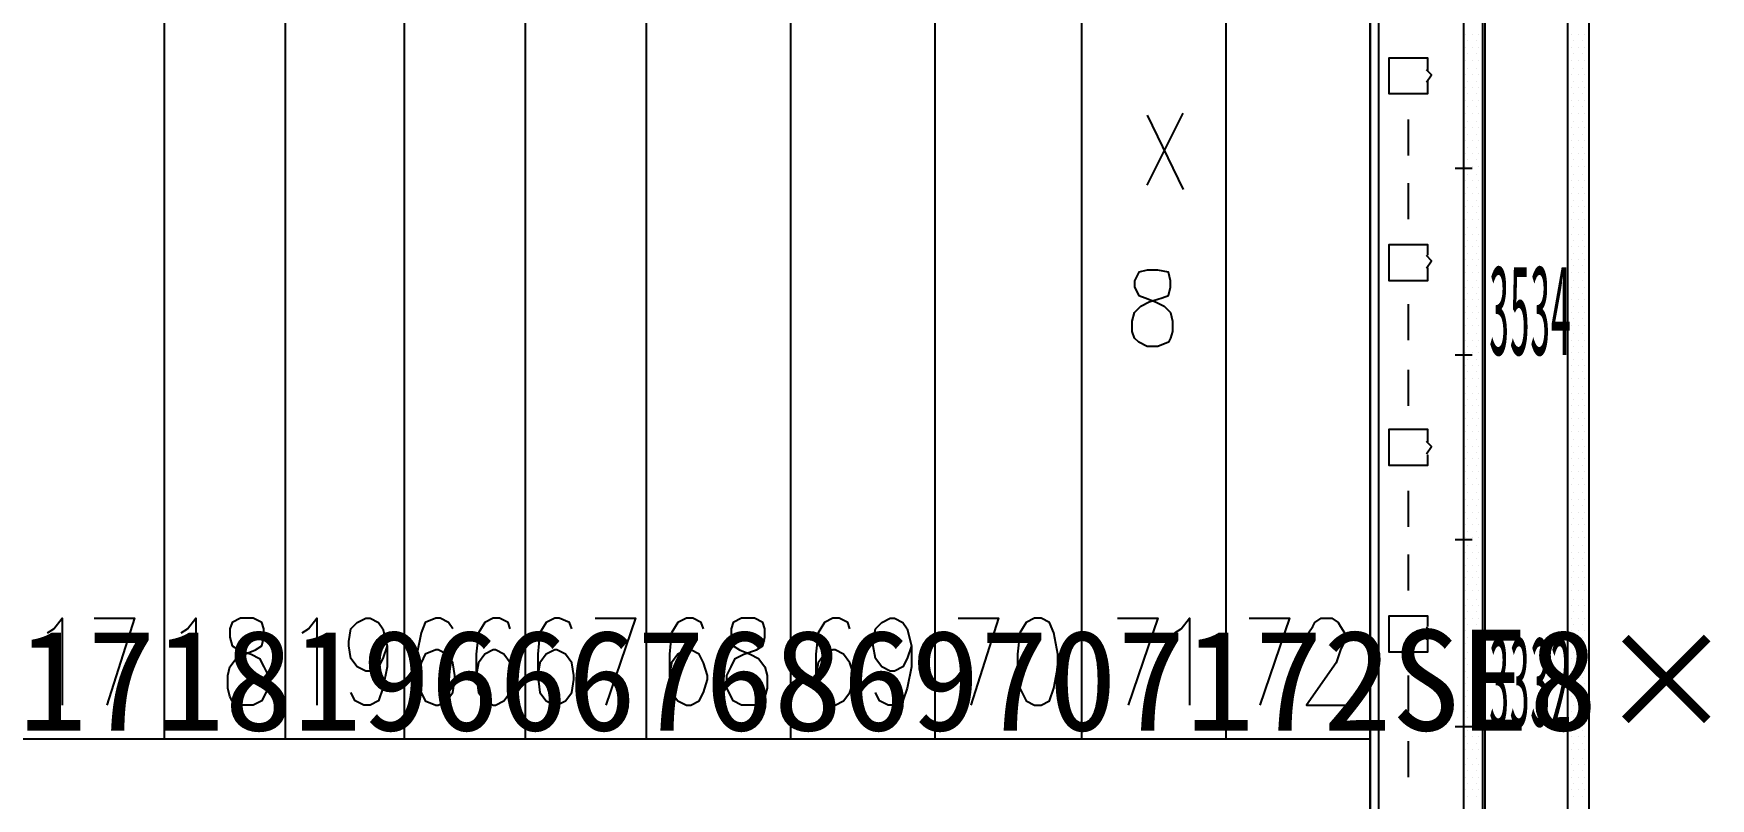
# Model space of a CAD drawing. Header units: metres. Extents: x 17 to 1264, y 17 to 859.
# Drawn here: x 172.3 to 286, y 518.7 to 570.6 of the extents above; entities that cross this region are included whole.
import ezdxf

# ---------------------------------------------------------------- set-up
doc = ezdxf.new("R2010")
doc.units = ezdxf.units.M
for name, color, linetype in [('LINES', 7, 'Continuous'), ('POLYLINES', 4, 'Continuous'), ('RECTS', 7, 'Continuous'), ('TEXTS', 3, 'Continuous')]:
    doc.layers.add(name, color=color, linetype=linetype)

msp = doc.modelspace()

# ---------------------------------------------------------------- linework, layer by layer
at = {"layer": 'LINES'}
for p, q in [((262.938, 132.48), (262.938, 727.92)), ((269.418, 570.528), (269.418, 570.528)), ((269.562, 570.096), (269.562, 570.096)), ((269.85, 570.528), (269.85, 570.528)), ((270.138, 570.096), (270.138, 570.096)), ((270.282, 570.528), (270.282, 570.528)), ((270.57, 570.096), (270.57, 570.096)), ((276.33, 570.096), (276.33, 570.096)), ((276.618, 570.528), (276.618, 570.528)), ((276.762, 570.096), (276.762, 570.096)), ((277.05, 570.528), (277.05, 570.528)), ((277.338, 570.096), (277.338, 570.096)), ((277.482, 570.528), (277.482, 570.528)), ((269.418, 569.664), (269.418, 569.664)), ((269.418, 568.8), (269.418, 568.8)), ((269.562, 569.232), (269.562, 569.232)), ((269.85, 569.664), (269.85, 569.664)), ((269.85, 568.8), (269.85, 568.8)), ((270.138, 569.232), (270.138, 569.232)), ((270.282, 569.664), (270.282, 569.664)), ((270.282, 568.8), (270.282, 568.8)), ((270.57, 569.232), (270.57, 569.232)), ((276.33, 569.232), (276.33, 569.232)), ((276.618, 569.664), (276.618, 569.664)), ((276.618, 568.8), (276.618, 568.8)), ((276.762, 569.232), (276.762, 569.232)), ((277.05, 569.664), (277.05, 569.664)), ((277.05, 568.8), (277.05, 568.8)), ((277.338, 569.232), (277.338, 569.232)), ((277.482, 569.664), (277.482, 569.664)), ((277.482, 568.8), (277.482, 568.8)), ((269.418, 567.792), (269.418, 567.792)), ((269.562, 568.224), (269.562, 568.224)), ((269.85, 567.792), (269.85, 567.792)), ((270.138, 568.224), (270.138, 568.224)), ((270.282, 567.792), (270.282, 567.792)), ((270.57, 568.224), (270.57, 568.224)), ((276.33, 568.224), (276.33, 568.224)), ((276.618, 567.792), (276.618, 567.792)), ((276.762, 568.224), (276.762, 568.224)), ((277.05, 567.792), (277.05, 567.792)), ((277.338, 568.224), (277.338, 568.224)), ((277.482, 567.792), (277.482, 567.792)), ((269.418, 566.928), (269.418, 566.928)), ((269.562, 567.36), (269.562, 567.36)), ((269.562, 566.496), (269.562, 566.496)), ((269.85, 566.928), (269.85, 566.928)), ((270.138, 567.36), (270.138, 567.36)), ((270.138, 566.496), (270.138, 566.496)), ((270.282, 566.928), (270.282, 566.928)), ((270.57, 567.36), (270.57, 567.36)), ((270.57, 566.496), (270.57, 566.496)), ((276.33, 567.36), (276.33, 567.36)), ((276.33, 566.496), (276.33, 566.496)), ((276.618, 566.928), (276.618, 566.928)), ((276.762, 567.36), (276.762, 567.36)), ((276.762, 566.496), (276.762, 566.496)), ((277.05, 566.928), (277.05, 566.928)), ((277.338, 567.36), (277.338, 567.36)), ((277.338, 566.496), (277.338, 566.496)), ((277.482, 566.928), (277.482, 566.928)), ((269.418, 566.064), (269.418, 566.064)), ((269.562, 565.632), (269.562, 565.632)), ((269.85, 566.064), (269.85, 566.064)), ((270.138, 565.632), (270.138, 565.632)), ((270.282, 566.064), (270.282, 566.064)), ((270.57, 565.632), (270.57, 565.632)), ((276.33, 565.632), (276.33, 565.632)), ((276.618, 566.064), (276.618, 566.064)), ((276.762, 565.632), (276.762, 565.632)), ((277.05, 566.064), (277.05, 566.064)), ((277.338, 565.632), (277.338, 565.632)), ((277.482, 566.064), (277.482, 566.064)), ((247.818, 560.304), (250.266, 565.2)), ((247.818, 565.056), (250.266, 560.016)), ((265.53, 564.768), (265.53, 562.32)), ((269.418, 565.2), (269.418, 565.2)), ((269.418, 564.192), (269.418, 564.192)), ((269.562, 564.624), (269.562, 564.624)), ((269.85, 565.2), (269.85, 565.2)), ((269.85, 564.192), (269.85, 564.192)), ((270.138, 564.624), (270.138, 564.624)), ((270.282, 565.2), (270.282, 565.2)), ((270.282, 564.192), (270.282, 564.192)), ((270.57, 564.624), (270.57, 564.624)), ((276.33, 564.624), (276.33, 564.624)), ((276.618, 565.2), (276.618, 565.2)), ((276.618, 564.192), (276.618, 564.192)), ((276.762, 564.624), (276.762, 564.624)), ((277.05, 565.2), (277.05, 565.2)), ((277.05, 564.192), (277.05, 564.192)), ((277.338, 564.624), (277.338, 564.624)), ((277.482, 565.2), (277.482, 565.2)), ((277.482, 564.192), (277.482, 564.192)), ((269.418, 563.328), (269.418, 563.328)), ((269.562, 563.76), (269.562, 563.76)), ((269.85, 563.328), (269.85, 563.328)), ((270.138, 563.76), (270.138, 563.76)), ((270.282, 563.328), (270.282, 563.328)), ((270.57, 563.76), (270.57, 563.76)), ((276.33, 563.76), (276.33, 563.76)), ((276.618, 563.328), (276.618, 563.328)), ((276.762, 563.76), (276.762, 563.76)), ((277.05, 563.328), (277.05, 563.328)), ((277.338, 563.76), (277.338, 563.76)), ((277.482, 563.328), (277.482, 563.328)), ((269.418, 562.464), (269.418, 562.464)), ((269.562, 562.896), (269.562, 562.896)), ((269.562, 562.032), (269.562, 562.032)), ((269.85, 562.464), (269.85, 562.464)), ((270.138, 562.896), (270.138, 562.896)), ((270.138, 562.032), (270.138, 562.032)), ((270.282, 562.464), (270.282, 562.464)), ((270.57, 562.896), (270.57, 562.896)), ((270.57, 562.032), (270.57, 562.032)), ((276.33, 562.896), (276.33, 562.896)), ((276.33, 562.032), (276.33, 562.032)), ((276.618, 562.464), (276.618, 562.464)), ((276.762, 562.896), (276.762, 562.896)), ((276.762, 562.032), (276.762, 562.032)), ((277.05, 562.464), (277.05, 562.464)), ((277.338, 562.896), (277.338, 562.896)), ((277.338, 562.032), (277.338, 562.032)), ((277.482, 562.464), (277.482, 562.464)), ((268.698, 561.456), (269.85, 561.456)), ((268.698, 561.456), (269.85, 561.456)), ((268.698, 561.456), (269.85, 561.456)), ((268.698, 561.456), (269.85, 561.456)), ((269.418, 561.6), (269.418, 561.6)), ((269.562, 561.024), (269.562, 561.024)), ((269.85, 561.6), (269.85, 561.6)), ((270.138, 561.024), (270.138, 561.024)), ((270.282, 561.6), (270.282, 561.6)), ((270.57, 561.024), (270.57, 561.024)), ((276.33, 561.024), (276.33, 561.024)), ((276.618, 561.6), (276.618, 561.6)), ((276.762, 561.024), (276.762, 561.024)), ((277.05, 561.6), (277.05, 561.6)), ((277.338, 561.024), (277.338, 561.024)), ((277.482, 561.6), (277.482, 561.6)), ((265.53, 560.448), (265.53, 558)), ((269.418, 560.592), (269.418, 560.592)), ((269.418, 559.728), (269.418, 559.728)), ((269.562, 560.16), (269.562, 560.16)), ((269.85, 560.592), (269.85, 560.592)), ((269.85, 559.728), (269.85, 559.728)), ((270.138, 560.16), (270.138, 560.16)), ((270.282, 560.592), (270.282, 560.592)), ((270.282, 559.728), (270.282, 559.728)), ((270.57, 560.16), (270.57, 560.16)), ((276.33, 560.16), (276.33, 560.16)), ((276.618, 560.592), (276.618, 560.592)), ((276.618, 559.728), (276.618, 559.728)), ((276.762, 560.16), (276.762, 560.16)), ((277.05, 560.592), (277.05, 560.592)), ((277.05, 559.728), (277.05, 559.728)), ((277.338, 560.16), (277.338, 560.16)), ((277.482, 560.592), (277.482, 560.592)), ((277.482, 559.728), (277.482, 559.728)), ((269.418, 558.864), (269.418, 558.864)), ((269.562, 559.296), (269.562, 559.296)), ((269.562, 558.432), (269.562, 558.432)), ((269.85, 558.864), (269.85, 558.864)), ((270.138, 559.296), (270.138, 559.296)), ((270.138, 558.432), (270.138, 558.432)), ((270.282, 558.864), (270.282, 558.864)), ((270.57, 559.296), (270.57, 559.296)), ((270.57, 558.432), (270.57, 558.432)), ((276.33, 559.296), (276.33, 559.296)), ((276.33, 558.432), (276.33, 558.432)), ((276.618, 558.864), (276.618, 558.864)), ((276.762, 559.296), (276.762, 559.296)), ((276.762, 558.432), (276.762, 558.432)), ((277.05, 558.864), (277.05, 558.864)), ((277.338, 559.296), (277.338, 559.296)), ((277.338, 558.432), (277.338, 558.432)), ((277.482, 558.864), (277.482, 558.864)), ((269.418, 558), (269.418, 558)), ((269.562, 557.424), (269.562, 557.424)), ((269.85, 558), (269.85, 558)), ((270.138, 557.424), (270.138, 557.424)), ((270.282, 558), (270.282, 558)), ((270.57, 557.424), (270.57, 557.424)), ((276.33, 557.424), (276.33, 557.424)), ((276.618, 558), (276.618, 558)), ((276.762, 557.424), (276.762, 557.424)), ((277.05, 558), (277.05, 558)), ((277.338, 557.424), (277.338, 557.424)), ((277.482, 558), (277.482, 558)), ((269.418, 556.992), (269.418, 556.992)), ((269.562, 556.56), (269.562, 556.56)), ((269.85, 556.992), (269.85, 556.992)), ((270.138, 556.56), (270.138, 556.56)), ((270.282, 556.992), (270.282, 556.992)), ((270.57, 556.56), (270.57, 556.56)), ((276.33, 556.56), (276.33, 556.56)), ((276.618, 556.992), (276.618, 556.992)), ((276.762, 556.56), (276.762, 556.56)), ((277.05, 556.992), (277.05, 556.992)), ((277.338, 556.56), (277.338, 556.56)), ((277.482, 556.992), (277.482, 556.992)), ((269.418, 556.128), (269.418, 556.128)), ((269.418, 555.264), (269.418, 555.264)), ((269.562, 555.696), (269.562, 555.696)), ((269.85, 556.128), (269.85, 556.128)), ((269.85, 555.264), (269.85, 555.264)), ((270.138, 555.696), (270.138, 555.696)), ((270.282, 556.128), (270.282, 556.128)), ((270.282, 555.264), (270.282, 555.264)), ((270.57, 555.696), (270.57, 555.696)), ((276.33, 555.696), (276.33, 555.696)), ((276.618, 556.128), (276.618, 556.128)), ((276.618, 555.264), (276.618, 555.264)), ((276.762, 555.696), (276.762, 555.696)), ((277.05, 556.128), (277.05, 556.128)), ((277.05, 555.264), (277.05, 555.264)), ((277.338, 555.696), (277.338, 555.696)), ((277.482, 556.128), (277.482, 556.128)), ((277.482, 555.264), (277.482, 555.264)), ((269.418, 554.4), (269.418, 554.4)), ((269.562, 554.832), (269.562, 554.832)), ((269.85, 554.4), (269.85, 554.4)), ((270.138, 554.832), (270.138, 554.832)), ((270.282, 554.4), (270.282, 554.4)), ((270.57, 554.832), (270.57, 554.832)), ((276.33, 554.832), (276.33, 554.832)), ((276.618, 554.4), (276.618, 554.4)), ((276.762, 554.832), (276.762, 554.832)), ((277.05, 554.4), (277.05, 554.4)), ((277.338, 554.832), (277.338, 554.832)), ((277.482, 554.4), (277.482, 554.4)), ((269.418, 553.392), (269.418, 553.392)), ((269.562, 553.824), (269.562, 553.824)), ((269.562, 552.96), (269.562, 552.96)), ((269.85, 553.392), (269.85, 553.392)), ((270.138, 553.824), (270.138, 553.824)), ((270.138, 552.96), (270.138, 552.96)), ((270.282, 553.392), (270.282, 553.392)), ((270.57, 553.824), (270.57, 553.824)), ((270.57, 552.96), (270.57, 552.96)), ((276.33, 553.824), (276.33, 553.824)), ((276.33, 552.96), (276.33, 552.96)), ((276.618, 553.392), (276.618, 553.392)), ((276.762, 553.824), (276.762, 553.824)), ((276.762, 552.96), (276.762, 552.96)), ((277.05, 553.392), (277.05, 553.392)), ((277.338, 553.824), (277.338, 553.824)), ((277.338, 552.96), (277.338, 552.96)), ((277.482, 553.392), (277.482, 553.392)), ((265.53, 552.24), (265.53, 549.792)), ((269.418, 552.528), (269.418, 552.528)), ((269.418, 551.664), (269.418, 551.664)), ((269.562, 552.096), (269.562, 552.096)), ((269.85, 552.528), (269.85, 552.528)), ((269.85, 551.664), (269.85, 551.664)), ((270.138, 552.096), (270.138, 552.096)), ((270.282, 552.528), (270.282, 552.528)), ((270.282, 551.664), (270.282, 551.664)), ((270.57, 552.096), (270.57, 552.096)), ((276.33, 552.096), (276.33, 552.096)), ((276.618, 552.528), (276.618, 552.528)), ((276.618, 551.664), (276.618, 551.664)), ((276.762, 552.096), (276.762, 552.096)), ((277.05, 552.528), (277.05, 552.528)), ((277.05, 551.664), (277.05, 551.664)), ((277.338, 552.096), (277.338, 552.096)), ((277.482, 552.528), (277.482, 552.528)), ((277.482, 551.664), (277.482, 551.664)), ((269.418, 550.8), (269.418, 550.8)), ((269.562, 551.232), (269.562, 551.232)), ((269.85, 550.8), (269.85, 550.8)), ((270.138, 551.232), (270.138, 551.232)), ((270.282, 550.8), (270.282, 550.8)), ((270.57, 551.232), (270.57, 551.232)), ((276.33, 551.232), (276.33, 551.232)), ((276.618, 550.8), (276.618, 550.8)), ((276.762, 551.232), (276.762, 551.232)), ((277.05, 550.8), (277.05, 550.8)), ((277.338, 551.232), (277.338, 551.232)), ((277.482, 550.8), (277.482, 550.8)), ((269.418, 549.792), (269.418, 549.792)), ((269.562, 550.224), (269.562, 550.224)), ((269.562, 549.36), (269.562, 549.36)), ((269.85, 549.792), (269.85, 549.792)), ((270.138, 550.224), (270.138, 550.224)), ((270.138, 549.36), (270.138, 549.36)), ((270.282, 549.792), (270.282, 549.792)), ((270.57, 550.224), (270.57, 550.224)), ((270.57, 549.36), (270.57, 549.36)), ((276.33, 550.224), (276.33, 550.224)), ((276.33, 549.36), (276.33, 549.36)), ((276.618, 549.792), (276.618, 549.792)), ((276.762, 550.224), (276.762, 550.224)), ((276.762, 549.36), (276.762, 549.36)), ((277.05, 549.792), (277.05, 549.792)), ((277.338, 550.224), (277.338, 550.224)), ((277.338, 549.36), (277.338, 549.36)), ((277.482, 549.792), (277.482, 549.792)), ((268.698, 548.784), (269.85, 548.784)), ((268.698, 548.784), (269.85, 548.784)), ((268.698, 548.784), (269.85, 548.784)), ((268.698, 548.784), (269.85, 548.784)), ((269.418, 548.928), (269.418, 548.928)), ((269.562, 548.496), (269.562, 548.496)), ((269.85, 548.928), (269.85, 548.928)), ((270.138, 548.496), (270.138, 548.496)), ((270.282, 548.928), (270.282, 548.928)), ((270.57, 548.496), (270.57, 548.496)), ((276.33, 548.496), (276.33, 548.496)), ((276.618, 548.928), (276.618, 548.928)), ((276.762, 548.496), (276.762, 548.496)), ((277.05, 548.928), (277.05, 548.928)), ((277.338, 548.496), (277.338, 548.496)), ((277.482, 548.928), (277.482, 548.928)), ((265.53, 547.776), (265.53, 545.328)), ((269.418, 548.064), (269.418, 548.064)), ((269.418, 547.2), (269.418, 547.2)), ((269.562, 547.632), (269.562, 547.632)), ((269.85, 548.064), (269.85, 548.064)), ((269.85, 547.2), (269.85, 547.2)), ((270.138, 547.632), (270.138, 547.632)), ((270.282, 548.064), (270.282, 548.064)), ((270.282, 547.2), (270.282, 547.2)), ((270.57, 547.632), (270.57, 547.632)), ((276.33, 547.632), (276.33, 547.632)), ((276.618, 548.064), (276.618, 548.064)), ((276.618, 547.2), (276.618, 547.2)), ((276.762, 547.632), (276.762, 547.632)), ((277.05, 548.064), (277.05, 548.064)), ((277.05, 547.2), (277.05, 547.2)), ((277.338, 547.632), (277.338, 547.632)), ((277.482, 548.064), (277.482, 548.064)), ((277.482, 547.2), (277.482, 547.2)), ((269.418, 546.192), (269.418, 546.192)), ((269.562, 546.624), (269.562, 546.624)), ((269.85, 546.192), (269.85, 546.192)), ((270.138, 546.624), (270.138, 546.624)), ((270.282, 546.192), (270.282, 546.192)), ((270.57, 546.624), (270.57, 546.624)), ((276.33, 546.624), (276.33, 546.624)), ((276.618, 546.192), (276.618, 546.192)), ((276.762, 546.624), (276.762, 546.624)), ((277.05, 546.192), (277.05, 546.192)), ((277.338, 546.624), (277.338, 546.624)), ((277.482, 546.192), (277.482, 546.192)), ((269.418, 545.328), (269.418, 545.328)), ((269.562, 545.76), (269.562, 545.76)), ((269.562, 544.896), (269.562, 544.896)), ((269.85, 545.328), (269.85, 545.328)), ((270.138, 545.76), (270.138, 545.76)), ((270.138, 544.896), (270.138, 544.896)), ((270.282, 545.328), (270.282, 545.328)), ((270.57, 545.76), (270.57, 545.76)), ((270.57, 544.896), (270.57, 544.896)), ((276.33, 545.76), (276.33, 545.76)), ((276.33, 544.896), (276.33, 544.896)), ((276.618, 545.328), (276.618, 545.328)), ((276.762, 545.76), (276.762, 545.76)), ((276.762, 544.896), (276.762, 544.896)), ((277.05, 545.328), (277.05, 545.328)), ((277.338, 545.76), (277.338, 545.76)), ((277.338, 544.896), (277.338, 544.896)), ((277.482, 545.328), (277.482, 545.328)), ((269.418, 544.464), (269.418, 544.464)), ((269.562, 544.032), (269.562, 544.032)), ((269.85, 544.464), (269.85, 544.464)), ((270.138, 544.032), (270.138, 544.032)), ((270.282, 544.464), (270.282, 544.464)), ((270.57, 544.032), (270.57, 544.032)), ((276.33, 544.032), (276.33, 544.032)), ((276.618, 544.464), (276.618, 544.464)), ((276.762, 544.032), (276.762, 544.032)), ((277.05, 544.464), (277.05, 544.464)), ((277.338, 544.032), (277.338, 544.032)), ((277.482, 544.464), (277.482, 544.464)), ((269.418, 543.6), (269.418, 543.6)), ((269.418, 542.592), (269.418, 542.592)), ((269.562, 543.024), (269.562, 543.024)), ((269.85, 543.6), (269.85, 543.6)), ((269.85, 542.592), (269.85, 542.592)), ((270.138, 543.024), (270.138, 543.024)), ((270.282, 543.6), (270.282, 543.6)), ((270.282, 542.592), (270.282, 542.592)), ((270.57, 543.024), (270.57, 543.024)), ((276.33, 543.024), (276.33, 543.024)), ((276.618, 543.6), (276.618, 543.6)), ((276.618, 542.592), (276.618, 542.592)), ((276.762, 543.024), (276.762, 543.024)), ((277.05, 543.6), (277.05, 543.6)), ((277.05, 542.592), (277.05, 542.592)), ((277.338, 543.024), (277.338, 543.024)), ((277.482, 543.6), (277.482, 543.6)), ((277.482, 542.592), (277.482, 542.592)), ((269.418, 541.728), (269.418, 541.728)), ((269.562, 542.16), (269.562, 542.16)), ((269.85, 541.728), (269.85, 541.728)), ((270.138, 542.16), (270.138, 542.16)), ((270.282, 541.728), (270.282, 541.728)), ((270.57, 542.16), (270.57, 542.16)), ((276.33, 542.16), (276.33, 542.16)), ((276.618, 541.728), (276.618, 541.728)), ((276.762, 542.16), (276.762, 542.16)), ((277.05, 541.728), (277.05, 541.728)), ((277.338, 542.16), (277.338, 542.16)), ((277.482, 541.728), (277.482, 541.728)), ((269.418, 540.864), (269.418, 540.864)), ((269.562, 541.296), (269.562, 541.296)), ((269.562, 540.432), (269.562, 540.432)), ((269.85, 540.864), (269.85, 540.864)), ((270.138, 541.296), (270.138, 541.296)), ((270.138, 540.432), (270.138, 540.432)), ((270.282, 540.864), (270.282, 540.864)), ((270.57, 541.296), (270.57, 541.296)), ((270.57, 540.432), (270.57, 540.432)), ((276.33, 541.296), (276.33, 541.296)), ((276.33, 540.432), (276.33, 540.432)), ((276.618, 540.864), (276.618, 540.864)), ((276.762, 541.296), (276.762, 541.296)), ((276.762, 540.432), (276.762, 540.432)), ((277.05, 540.864), (277.05, 540.864)), ((277.338, 541.296), (277.338, 541.296)), ((277.338, 540.432), (277.338, 540.432)), ((277.482, 540.864), (277.482, 540.864)), ((265.53, 539.568), (265.53, 537.12)), ((269.418, 540), (269.418, 540)), ((269.562, 539.424), (269.562, 539.424)), ((269.85, 540), (269.85, 540)), ((270.138, 539.424), (270.138, 539.424)), ((270.282, 540), (270.282, 540)), ((270.57, 539.424), (270.57, 539.424)), ((276.33, 539.424), (276.33, 539.424)), ((276.618, 540), (276.618, 540)), ((276.762, 539.424), (276.762, 539.424)), ((277.05, 540), (277.05, 540)), ((277.338, 539.424), (277.338, 539.424)), ((277.482, 540), (277.482, 540)), ((269.418, 538.992), (269.418, 538.992)), ((269.418, 538.128), (269.418, 538.128)), ((269.562, 538.56), (269.562, 538.56)), ((269.85, 538.992), (269.85, 538.992)), ((269.85, 538.128), (269.85, 538.128)), ((270.138, 538.56), (270.138, 538.56)), ((270.282, 538.992), (270.282, 538.992)), ((270.282, 538.128), (270.282, 538.128)), ((270.57, 538.56), (270.57, 538.56)), ((276.33, 538.56), (276.33, 538.56)), ((276.618, 538.992), (276.618, 538.992)), ((276.618, 538.128), (276.618, 538.128)), ((276.762, 538.56), (276.762, 538.56)), ((277.05, 538.992), (277.05, 538.992)), ((277.05, 538.128), (277.05, 538.128)), ((277.338, 538.56), (277.338, 538.56)), ((277.482, 538.992), (277.482, 538.992)), ((277.482, 538.128), (277.482, 538.128)), ((269.418, 537.264), (269.418, 537.264)), ((269.562, 537.696), (269.562, 537.696)), ((269.562, 536.832), (269.562, 536.832)), ((269.85, 537.264), (269.85, 537.264)), ((270.138, 537.696), (270.138, 537.696)), ((270.138, 536.832), (270.138, 536.832)), ((270.282, 537.264), (270.282, 537.264)), ((270.57, 537.696), (270.57, 537.696)), ((270.57, 536.832), (270.57, 536.832)), ((276.33, 537.696), (276.33, 537.696)), ((276.33, 536.832), (276.33, 536.832)), ((276.618, 537.264), (276.618, 537.264)), ((276.762, 537.696), (276.762, 537.696)), ((276.762, 536.832), (276.762, 536.832)), ((277.05, 537.264), (277.05, 537.264)), ((277.338, 537.696), (277.338, 537.696)), ((277.338, 536.832), (277.338, 536.832)), ((277.482, 537.264), (277.482, 537.264)), ((268.698, 536.256), (269.85, 536.256)), ((268.698, 536.256), (269.85, 536.256)), ((268.698, 536.256), (269.85, 536.256)), ((268.698, 536.256), (269.85, 536.256)), ((269.418, 536.4), (269.418, 536.4)), ((269.562, 535.824), (269.562, 535.824)), ((269.85, 536.4), (269.85, 536.4)), ((270.138, 535.824), (270.138, 535.824)), ((270.282, 536.4), (270.282, 536.4)), ((270.57, 535.824), (270.57, 535.824)), ((276.33, 535.824), (276.33, 535.824)), ((276.618, 536.4), (276.618, 536.4)), ((276.762, 535.824), (276.762, 535.824)), ((277.05, 536.4), (277.05, 536.4)), ((277.338, 535.824), (277.338, 535.824)), ((277.482, 536.4), (277.482, 536.4)), ((265.53, 535.248), (265.53, 532.8)), ((269.418, 535.392), (269.418, 535.392)), ((269.562, 534.96), (269.562, 534.96)), ((269.85, 535.392), (269.85, 535.392)), ((270.138, 534.96), (270.138, 534.96)), ((270.282, 535.392), (270.282, 535.392)), ((270.57, 534.96), (270.57, 534.96)), ((276.33, 534.96), (276.33, 534.96)), ((276.618, 535.392), (276.618, 535.392)), ((276.762, 534.96), (276.762, 534.96)), ((277.05, 535.392), (277.05, 535.392)), ((277.338, 534.96), (277.338, 534.96)), ((277.482, 535.392), (277.482, 535.392)), ((269.418, 534.528), (269.418, 534.528)), ((269.418, 533.664), (269.418, 533.664)), ((269.562, 534.096), (269.562, 534.096)), ((269.85, 534.528), (269.85, 534.528)), ((269.85, 533.664), (269.85, 533.664)), ((270.138, 534.096), (270.138, 534.096)), ((270.282, 534.528), (270.282, 534.528)), ((270.282, 533.664), (270.282, 533.664)), ((270.57, 534.096), (270.57, 534.096)), ((276.33, 534.096), (276.33, 534.096)), ((276.618, 534.528), (276.618, 534.528)), ((276.618, 533.664), (276.618, 533.664)), ((276.762, 534.096), (276.762, 534.096)), ((277.05, 534.528), (277.05, 534.528)), ((277.05, 533.664), (277.05, 533.664)), ((277.338, 534.096), (277.338, 534.096)), ((277.482, 534.528), (277.482, 534.528)), ((277.482, 533.664), (277.482, 533.664)), ((269.418, 532.8), (269.418, 532.8)), ((269.562, 533.232), (269.562, 533.232)), ((269.85, 532.8), (269.85, 532.8)), ((270.138, 533.232), (270.138, 533.232)), ((270.282, 532.8), (270.282, 532.8)), ((270.57, 533.232), (270.57, 533.232)), ((276.33, 533.232), (276.33, 533.232)), ((276.618, 532.8), (276.618, 532.8)), ((276.762, 533.232), (276.762, 533.232)), ((277.05, 532.8), (277.05, 532.8)), ((277.338, 533.232), (277.338, 533.232)), ((277.482, 532.8), (277.482, 532.8)), ((269.418, 531.792), (269.418, 531.792)), ((269.562, 532.224), (269.562, 532.224)), ((269.562, 531.36), (269.562, 531.36)), ((269.85, 531.792), (269.85, 531.792)), ((270.138, 532.224), (270.138, 532.224)), ((270.138, 531.36), (270.138, 531.36)), ((270.282, 531.792), (270.282, 531.792)), ((270.57, 532.224), (270.57, 532.224)), ((270.57, 531.36), (270.57, 531.36)), ((276.33, 532.224), (276.33, 532.224)), ((276.33, 531.36), (276.33, 531.36)), ((276.618, 531.792), (276.618, 531.792)), ((276.762, 532.224), (276.762, 532.224)), ((276.762, 531.36), (276.762, 531.36)), ((277.05, 531.792), (277.05, 531.792)), ((277.338, 532.224), (277.338, 532.224)), ((277.338, 531.36), (277.338, 531.36)), ((277.482, 531.792), (277.482, 531.792)), ((269.418, 530.928), (269.418, 530.928)), ((269.418, 530.064), (269.418, 530.064)), ((269.562, 530.496), (269.562, 530.496)), ((269.85, 530.928), (269.85, 530.928)), ((269.85, 530.064), (269.85, 530.064)), ((270.138, 530.496), (270.138, 530.496)), ((270.282, 530.928), (270.282, 530.928)), ((270.282, 530.064), (270.282, 530.064)), ((270.57, 530.496), (270.57, 530.496)), ((276.33, 530.496), (276.33, 530.496)), ((276.618, 530.928), (276.618, 530.928)), ((276.618, 530.064), (276.618, 530.064)), ((276.762, 530.496), (276.762, 530.496)), ((277.05, 530.928), (277.05, 530.928)), ((277.05, 530.064), (277.05, 530.064)), ((277.338, 530.496), (277.338, 530.496)), ((277.482, 530.928), (277.482, 530.928)), ((277.482, 530.064), (277.482, 530.064)), ((269.418, 529.2), (269.418, 529.2)), ((269.562, 529.632), (269.562, 529.632)), ((269.85, 529.2), (269.85, 529.2)), ((270.138, 529.632), (270.138, 529.632)), ((270.282, 529.2), (270.282, 529.2)), ((270.57, 529.632), (270.57, 529.632)), ((276.33, 529.632), (276.33, 529.632)), ((276.618, 529.2), (276.618, 529.2)), ((276.762, 529.632), (276.762, 529.632)), ((277.05, 529.2), (277.05, 529.2)), ((277.338, 529.632), (277.338, 529.632)), ((277.482, 529.2), (277.482, 529.2)), ((269.418, 528.192), (269.418, 528.192)), ((269.562, 528.624), (269.562, 528.624)), ((269.562, 527.76), (269.562, 527.76)), ((269.85, 528.192), (269.85, 528.192)), ((270.138, 528.624), (270.138, 528.624)), ((270.138, 527.76), (270.138, 527.76)), ((270.282, 528.192), (270.282, 528.192)), ((270.57, 528.624), (270.57, 528.624)), ((270.57, 527.76), (270.57, 527.76)), ((276.33, 528.624), (276.33, 528.624)), ((276.33, 527.76), (276.33, 527.76)), ((276.618, 528.192), (276.618, 528.192)), ((276.762, 528.624), (276.762, 528.624)), ((276.762, 527.76), (276.762, 527.76)), ((277.05, 528.192), (277.05, 528.192)), ((277.338, 528.624), (277.338, 528.624)), ((277.338, 527.76), (277.338, 527.76)), ((277.482, 528.192), (277.482, 528.192)), ((265.53, 527.04), (265.53, 524.592)), ((269.418, 527.328), (269.418, 527.328)), ((269.562, 526.896), (269.562, 526.896)), ((269.85, 527.328), (269.85, 527.328)), ((270.138, 526.896), (270.138, 526.896)), ((270.282, 527.328), (270.282, 527.328)), ((270.57, 526.896), (270.57, 526.896)), ((276.33, 526.896), (276.33, 526.896)), ((276.618, 527.328), (276.618, 527.328)), ((276.762, 526.896), (276.762, 526.896)), ((277.05, 527.328), (277.05, 527.328)), ((277.338, 526.896), (277.338, 526.896)), ((277.482, 527.328), (277.482, 527.328)), ((269.418, 526.464), (269.418, 526.464)), ((269.418, 525.6), (269.418, 525.6)), ((269.562, 526.032), (269.562, 526.032)), ((269.85, 526.464), (269.85, 526.464)), ((269.85, 525.6), (269.85, 525.6)), ((270.138, 526.032), (270.138, 526.032)), ((270.282, 526.464), (270.282, 526.464)), ((270.282, 525.6), (270.282, 525.6)), ((270.57, 526.032), (270.57, 526.032)), ((276.33, 526.032), (276.33, 526.032)), ((276.618, 526.464), (276.618, 526.464)), ((276.618, 525.6), (276.618, 525.6)), ((276.762, 526.032), (276.762, 526.032)), ((277.05, 526.464), (277.05, 526.464)), ((277.05, 525.6), (277.05, 525.6)), ((277.338, 526.032), (277.338, 526.032)), ((277.482, 526.464), (277.482, 526.464)), ((277.482, 525.6), (277.482, 525.6)), ((269.418, 524.592), (269.418, 524.592)), ((269.562, 525.024), (269.562, 525.024)), ((269.85, 524.592), (269.85, 524.592)), ((270.138, 525.024), (270.138, 525.024)), ((270.282, 524.592), (270.282, 524.592)), ((270.57, 525.024), (270.57, 525.024)), ((276.33, 525.024), (276.33, 525.024)), ((276.618, 524.592), (276.618, 524.592)), ((276.762, 525.024), (276.762, 525.024)), ((277.05, 524.592), (277.05, 524.592)), ((277.338, 525.024), (277.338, 525.024)), ((277.482, 524.592), (277.482, 524.592)), ((268.698, 523.584), (269.85, 523.584)), ((268.698, 523.584), (269.85, 523.584)), ((268.698, 523.584), (269.85, 523.584)), ((268.698, 523.584), (269.85, 523.584)), ((269.418, 523.728), (269.418, 523.728)), ((269.562, 524.16), (269.562, 524.16)), ((269.562, 523.296), (269.562, 523.296)), ((269.85, 523.728), (269.85, 523.728)), ((270.138, 524.16), (270.138, 524.16)), ((270.138, 523.296), (270.138, 523.296)), ((270.282, 523.728), (270.282, 523.728)), ((270.57, 524.16), (270.57, 524.16)), ((270.57, 523.296), (270.57, 523.296)), ((276.33, 524.16), (276.33, 524.16)), ((276.33, 523.296), (276.33, 523.296)), ((276.618, 523.728), (276.618, 523.728)), ((276.762, 524.16), (276.762, 524.16)), ((276.762, 523.296), (276.762, 523.296)), ((277.05, 523.728), (277.05, 523.728)), ((277.338, 524.16), (277.338, 524.16)), ((277.338, 523.296), (277.338, 523.296)), ((277.482, 523.728), (277.482, 523.728)), ((265.53, 522.576), (265.53, 520.128)), ((269.418, 522.864), (269.418, 522.864)), ((269.562, 522.432), (269.562, 522.432)), ((269.85, 522.864), (269.85, 522.864)), ((270.138, 522.432), (270.138, 522.432)), ((270.282, 522.864), (270.282, 522.864)), ((270.57, 522.432), (270.57, 522.432)), ((276.33, 522.432), (276.33, 522.432)), ((276.618, 522.864), (276.618, 522.864)), ((276.762, 522.432), (276.762, 522.432)), ((277.05, 522.864), (277.05, 522.864)), ((277.338, 522.432), (277.338, 522.432)), ((277.482, 522.864), (277.482, 522.864)), ((269.418, 522), (269.418, 522)), ((269.418, 520.992), (269.418, 520.992)), ((269.562, 521.424), (269.562, 521.424)), ((269.85, 522), (269.85, 522)), ((269.85, 520.992), (269.85, 520.992)), ((270.138, 521.424), (270.138, 521.424)), ((270.282, 522), (270.282, 522)), ((270.282, 520.992), (270.282, 520.992)), ((270.57, 521.424), (270.57, 521.424)), ((276.33, 521.424), (276.33, 521.424)), ((276.618, 522), (276.618, 522)), ((276.618, 520.992), (276.618, 520.992)), ((276.762, 521.424), (276.762, 521.424)), ((277.05, 522), (277.05, 522)), ((277.05, 520.992), (277.05, 520.992)), ((277.338, 521.424), (277.338, 521.424)), ((277.482, 522), (277.482, 522)), ((277.482, 520.992), (277.482, 520.992)), ((269.418, 520.128), (269.418, 520.128)), ((269.562, 520.56), (269.562, 520.56)), ((269.85, 520.128), (269.85, 520.128)), ((270.138, 520.56), (270.138, 520.56)), ((270.282, 520.128), (270.282, 520.128)), ((270.57, 520.56), (270.57, 520.56)), ((276.33, 520.56), (276.33, 520.56)), ((276.618, 520.128), (276.618, 520.128)), ((276.762, 520.56), (276.762, 520.56)), ((277.05, 520.128), (277.05, 520.128)), ((277.338, 520.56), (277.338, 520.56)), ((277.482, 520.128), (277.482, 520.128)), ((269.418, 519.264), (269.418, 519.264)), ((269.562, 519.696), (269.562, 519.696)), ((269.562, 518.832), (269.562, 518.832)), ((269.85, 519.264), (269.85, 519.264)), ((270.138, 519.696), (270.138, 519.696)), ((270.138, 518.832), (270.138, 518.832)), ((270.282, 519.264), (270.282, 519.264)), ((270.57, 519.696), (270.57, 519.696)), ((270.57, 518.832), (270.57, 518.832)), ((276.33, 519.696), (276.33, 519.696)), ((276.33, 518.832), (276.33, 518.832)), ((276.618, 519.264), (276.618, 519.264)), ((276.762, 519.696), (276.762, 519.696)), ((276.762, 518.832), (276.762, 518.832)), ((277.05, 519.264), (277.05, 519.264)), ((277.338, 519.696), (277.338, 519.696)), ((277.338, 518.832), (277.338, 518.832)), ((277.482, 519.264), (277.482, 519.264))]:
    msp.add_line(p, q, dxfattribs=at)
at = {"layer": 'POLYLINES'}
for points in [[(270.714, 729.504), (270.714, 585.936), (270.714, 132.48)], [(270.714, 729.504), (270.714, 585.936), (270.714, 132.48)], [(263.514, 710.64), (263.514, 571.536), (263.514, 132.48)], [(266.826, 567.36), (266.826, 566.496), (264.234, 566.496), (264.234, 568.944), (266.826, 568.944), (266.826, 568.08)], [(266.755, 567.294), (267.11, 567.791), (266.755, 568.145)], [(266.826, 554.688), (266.826, 553.824), (264.234, 553.824), (264.234, 556.272), (266.826, 556.272), (266.826, 555.552)], [(266.755, 554.681), (267.11, 555.178), (266.755, 555.53)], [(247.818, 554.544), (247.242, 554.4), (246.954, 553.824), (246.954, 553.392), (247.242, 552.816), (247.674, 552.672), (248.394, 552.384), (248.97, 552.096), (249.402, 551.664), (249.546, 551.088), (249.546, 550.368), (249.402, 549.936), (249.258, 549.648), (248.538, 549.36), (247.818, 549.36), (247.242, 549.648), (246.954, 549.936), (246.81, 550.368), (246.81, 551.088), (246.954, 551.664), (247.386, 552.096), (247.962, 552.384), (248.826, 552.672), (249.258, 552.816), (249.402, 553.392), (249.402, 553.824), (249.258, 554.4), (248.538, 554.544), (247.818, 554.544)], [(266.826, 542.016), (266.826, 541.296), (264.234, 541.296), (264.234, 543.744), (266.826, 543.744), (266.826, 542.88)], [(266.755, 542.066), (267.11, 542.563), (266.755, 542.917)], [(173.226, 529.92), (173.658, 530.208), (174.234, 530.928), (174.234, 525.024)], [(176.394, 530.928), (179.13, 530.928), (177.258, 525.024)], [(182.298, 529.92), (182.73, 530.208), (183.306, 530.928), (183.306, 525.024)], [(186.33, 530.928), (185.754, 530.64), (185.61, 530.208), (185.61, 529.632), (185.754, 529.056), (186.186, 528.768), (187.05, 528.48), (187.626, 528.192), (187.914, 527.616), (188.202, 527.04), (188.202, 526.176), (187.914, 525.6), (187.77, 525.312), (187.194, 525.024), (186.33, 525.024), (185.754, 525.312), (185.61, 525.6), (185.466, 526.176), (185.466, 527.04), (185.61, 527.616), (186.042, 528.192), (186.618, 528.48), (187.338, 528.768), (187.77, 529.056), (187.914, 529.632), (187.914, 530.208), (187.77, 530.64), (187.194, 530.928), (186.33, 530.928)], [(190.506, 529.92), (190.938, 530.208), (191.514, 530.928), (191.514, 525.024)], [(196.266, 529.056), (195.978, 528.192), (195.69, 527.616), (195.114, 527.328), (194.826, 527.328), (194.25, 527.616), (193.818, 528.192), (193.674, 529.056), (193.674, 529.344), (193.818, 530.208), (194.25, 530.64), (194.826, 530.928), (195.114, 530.928), (195.69, 530.64), (195.978, 530.208), (196.266, 529.056), (196.266, 527.616), (195.978, 526.176), (195.69, 525.312), (195.114, 525.024), (194.682, 525.024), (194.106, 525.312), (193.818, 525.888)], [(200.73, 530.208), (200.442, 530.64), (199.866, 530.928), (199.578, 530.928), (198.858, 530.64), (198.57, 529.92), (198.282, 528.48), (198.282, 527.04), (198.57, 525.888), (198.858, 525.312), (199.578, 525.024), (199.722, 525.024), (200.298, 525.312), (200.73, 525.888), (200.874, 526.752), (200.874, 527.04), (200.73, 527.904), (200.298, 528.48), (199.722, 528.768), (199.578, 528.768), (198.858, 528.48), (198.57, 527.904), (198.282, 527.04)], [(204.618, 530.208), (204.474, 530.64), (203.898, 530.928), (203.466, 530.928), (202.89, 530.64), (202.458, 529.92), (202.314, 528.48), (202.314, 527.04), (202.458, 525.888), (202.89, 525.312), (203.466, 525.024), (203.61, 525.024), (204.186, 525.312), (204.618, 525.888), (204.762, 526.752), (204.762, 527.04), (204.618, 527.904), (204.186, 528.48), (203.61, 528.768), (203.466, 528.768), (202.89, 528.48), (202.458, 527.904), (202.314, 527.04)], [(208.794, 530.208), (208.65, 530.64), (207.93, 530.928), (207.642, 530.928), (207.066, 530.64), (206.634, 529.92), (206.49, 528.48), (206.49, 527.04), (206.634, 525.888), (207.066, 525.312), (207.642, 525.024), (207.786, 525.024), (208.362, 525.312), (208.794, 525.888), (208.938, 526.752), (208.938, 527.04), (208.794, 527.904), (208.362, 528.48), (207.786, 528.768), (207.642, 528.768), (207.066, 528.48), (206.634, 527.904), (206.49, 527.04)], [(210.378, 530.928), (213.114, 530.928), (211.098, 525.024)], [(217.722, 530.208), (217.578, 530.64), (217.002, 530.928), (216.57, 530.928), (215.994, 530.64), (215.562, 529.92), (215.418, 528.48), (215.418, 527.04), (215.562, 525.888), (215.994, 525.312), (216.57, 525.024), (216.858, 525.024), (217.434, 525.312), (217.722, 525.888), (218.01, 526.752), (218.01, 527.04), (217.722, 527.904), (217.434, 528.48), (216.858, 528.768), (216.57, 528.768), (215.994, 528.48), (215.562, 527.904), (215.418, 527.04)], [(220.314, 530.928), (219.738, 530.64), (219.594, 530.208), (219.594, 529.632), (219.738, 529.056), (220.17, 528.768), (220.89, 528.48), (221.466, 528.192), (221.898, 527.616), (222.042, 527.04), (222.042, 526.176), (221.898, 525.6), (221.754, 525.312), (221.178, 525.024), (220.314, 525.024), (219.738, 525.312), (219.594, 525.6), (219.306, 526.176), (219.306, 527.04), (219.594, 527.616), (219.882, 528.192), (220.458, 528.48), (221.322, 528.768), (221.754, 529.056), (221.898, 529.632), (221.898, 530.208), (221.754, 530.64), (221.178, 530.928), (220.314, 530.928)], [(227.658, 530.208), (227.514, 530.64), (226.938, 530.928), (226.506, 530.928), (225.93, 530.64), (225.498, 529.92), (225.354, 528.48), (225.354, 527.04), (225.498, 525.888), (225.93, 525.312), (226.506, 525.024), (226.65, 525.024), (227.226, 525.312), (227.658, 525.888), (227.946, 526.752), (227.946, 527.04), (227.658, 527.904), (227.226, 528.48), (226.65, 528.768), (226.506, 528.768), (225.93, 528.48), (225.498, 527.904), (225.354, 527.04)], [(231.834, 529.056), (231.546, 528.192), (231.258, 527.616), (230.682, 527.328), (230.394, 527.328), (229.818, 527.616), (229.386, 528.192), (229.242, 529.056), (229.242, 529.344), (229.386, 530.208), (229.818, 530.64), (230.394, 530.928), (230.682, 530.928), (231.258, 530.64), (231.546, 530.208), (231.834, 529.056), (231.834, 527.616), (231.546, 526.176), (231.258, 525.312), (230.682, 525.024), (230.25, 525.024), (229.674, 525.312), (229.386, 525.888)], [(235.002, 530.928), (237.738, 530.928), (235.866, 525.024)], [(240.186, 530.928), (239.61, 530.64), (239.178, 529.92), (239.034, 528.48), (239.034, 527.616), (239.178, 526.176), (239.61, 525.312), (240.186, 525.024), (240.618, 525.024), (241.194, 525.312), (241.482, 526.176), (241.77, 527.616), (241.77, 528.48), (241.482, 529.92), (241.194, 530.64), (240.618, 530.928), (240.186, 530.928)], [(245.802, 530.928), (248.538, 530.928), (246.522, 525.024)], [(249.69, 529.92), (250.122, 530.208), (250.698, 530.928), (250.698, 525.024)], [(254.73, 530.928), (257.466, 530.928), (255.45, 525.024)], [(258.762, 529.632), (258.762, 529.92), (259.05, 530.352), (259.194, 530.64), (259.626, 530.928), (260.346, 530.928), (260.778, 530.64), (260.922, 530.352), (261.21, 529.92), (261.21, 529.344), (260.922, 528.768), (260.634, 527.904), (258.618, 525.024), (261.354, 525.024)], [(266.826, 529.488), (266.826, 528.624), (264.234, 528.624), (264.234, 531.072), (266.826, 531.072), (266.826, 530.352)], [(266.755, 529.453), (267.11, 529.95), (266.755, 530.303)]]:
    msp.add_lwpolyline(points, dxfattribs=at)
at = {"layer": 'RECTS'}
for points in [[(107.562, 743.76), (277.77, 743.76), (277.77, 120.096), (107.562, 120.096)], [(109.002, 742.32), (276.33, 742.32), (276.33, 121.536), (109.002, 121.536)], [(114.762, 729.504), (270.57, 729.504), (270.57, 131.184), (114.762, 131.184)], [(116.202, 727.92), (269.274, 727.92), (269.274, 132.48), (116.202, 132.48)], [(122.25, 639.792), (262.938, 639.792), (262.938, 372.528), (122.25, 372.528)], [(122.25, 620.064), (262.938, 620.064), (262.938, 372.528), (122.25, 372.528)], [(181.146, 620.064), (189.354, 620.064), (189.354, 522.72), (181.146, 522.72)], [(181.146, 620.064), (189.354, 620.064), (189.354, 522.72), (181.146, 522.72)], [(189.354, 620.064), (197.418, 620.064), (197.418, 522.72), (189.354, 522.72)], [(197.418, 620.064), (205.626, 620.064), (205.626, 522.72), (197.418, 522.72)], [(205.626, 620.064), (213.834, 620.064), (213.834, 522.72), (205.626, 522.72)], [(171.354, 617.904), (181.146, 617.904), (181.146, 522.72), (171.354, 522.72)], [(213.834, 617.904), (223.626, 617.904), (223.626, 522.72), (213.834, 522.72)], [(223.626, 617.904), (233.418, 617.904), (233.418, 522.72), (223.626, 522.72)], [(233.418, 617.904), (243.354, 617.904), (243.354, 522.72), (233.418, 522.72)], [(243.354, 617.904), (253.146, 617.904), (253.146, 522.72), (243.354, 522.72)], [(253.146, 617.904), (262.938, 617.904), (262.938, 522.72), (253.146, 522.72)]]:
    msp.add_lwpolyline(points, dxfattribs=at)

# ---------------------------------------------------------------- texts
at = {"layer": 'TEXTS', "width": 0.333333}
for s, p in [('3534', (271.002, 548.783)), ('3332', (271.002, 523.583))]:
    msp.add_text(s, height=6.1343, dxfattribs=at).set_placement(p)
at = {"layer": 'TEXTS'}
msp.add_text('616263646517181966676869707172SE8×', height=6.84524, dxfattribs=at).set_placement((124.698, 523.296))

doc.saveas('drawing.dxf')
